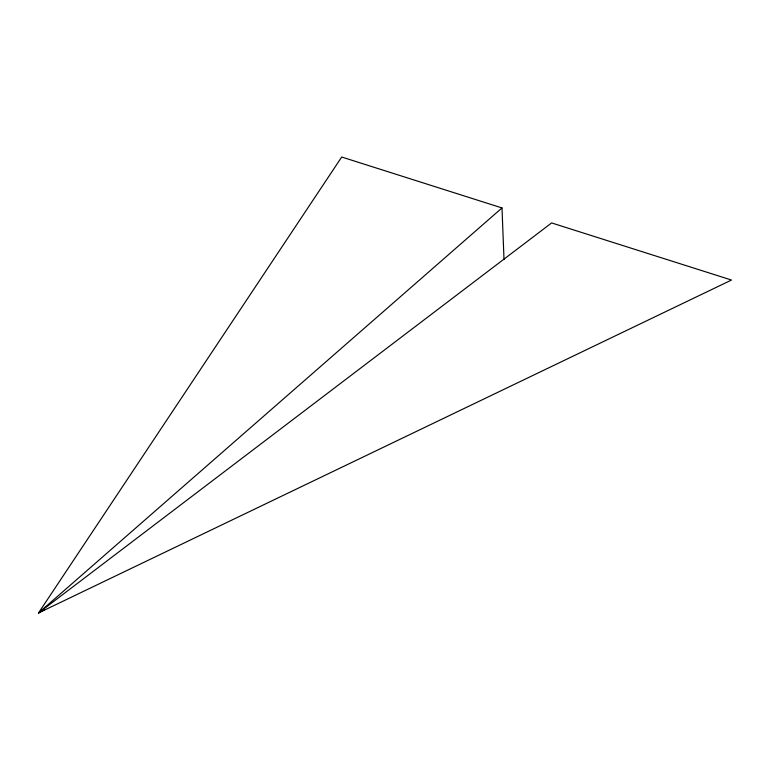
<?xml version="1.0" encoding="UTF-8"?>
<svg xmlns="http://www.w3.org/2000/svg" width="770" height="770" viewBox="0 0 770 770"><rect width="100%" height="100%" fill="white"/><g stroke="black" fill="none" stroke-linecap="round" stroke-linejoin="round"><path stroke-width="1.16" d="M44.795 609.465L38.5 612.978L551.618 222.934L731.5 280.039L38.5 612.978L341.707 157.022L501.992 207.939L504.013 259.596M38.5 612.978L501.992 207.939"/></g></svg>
